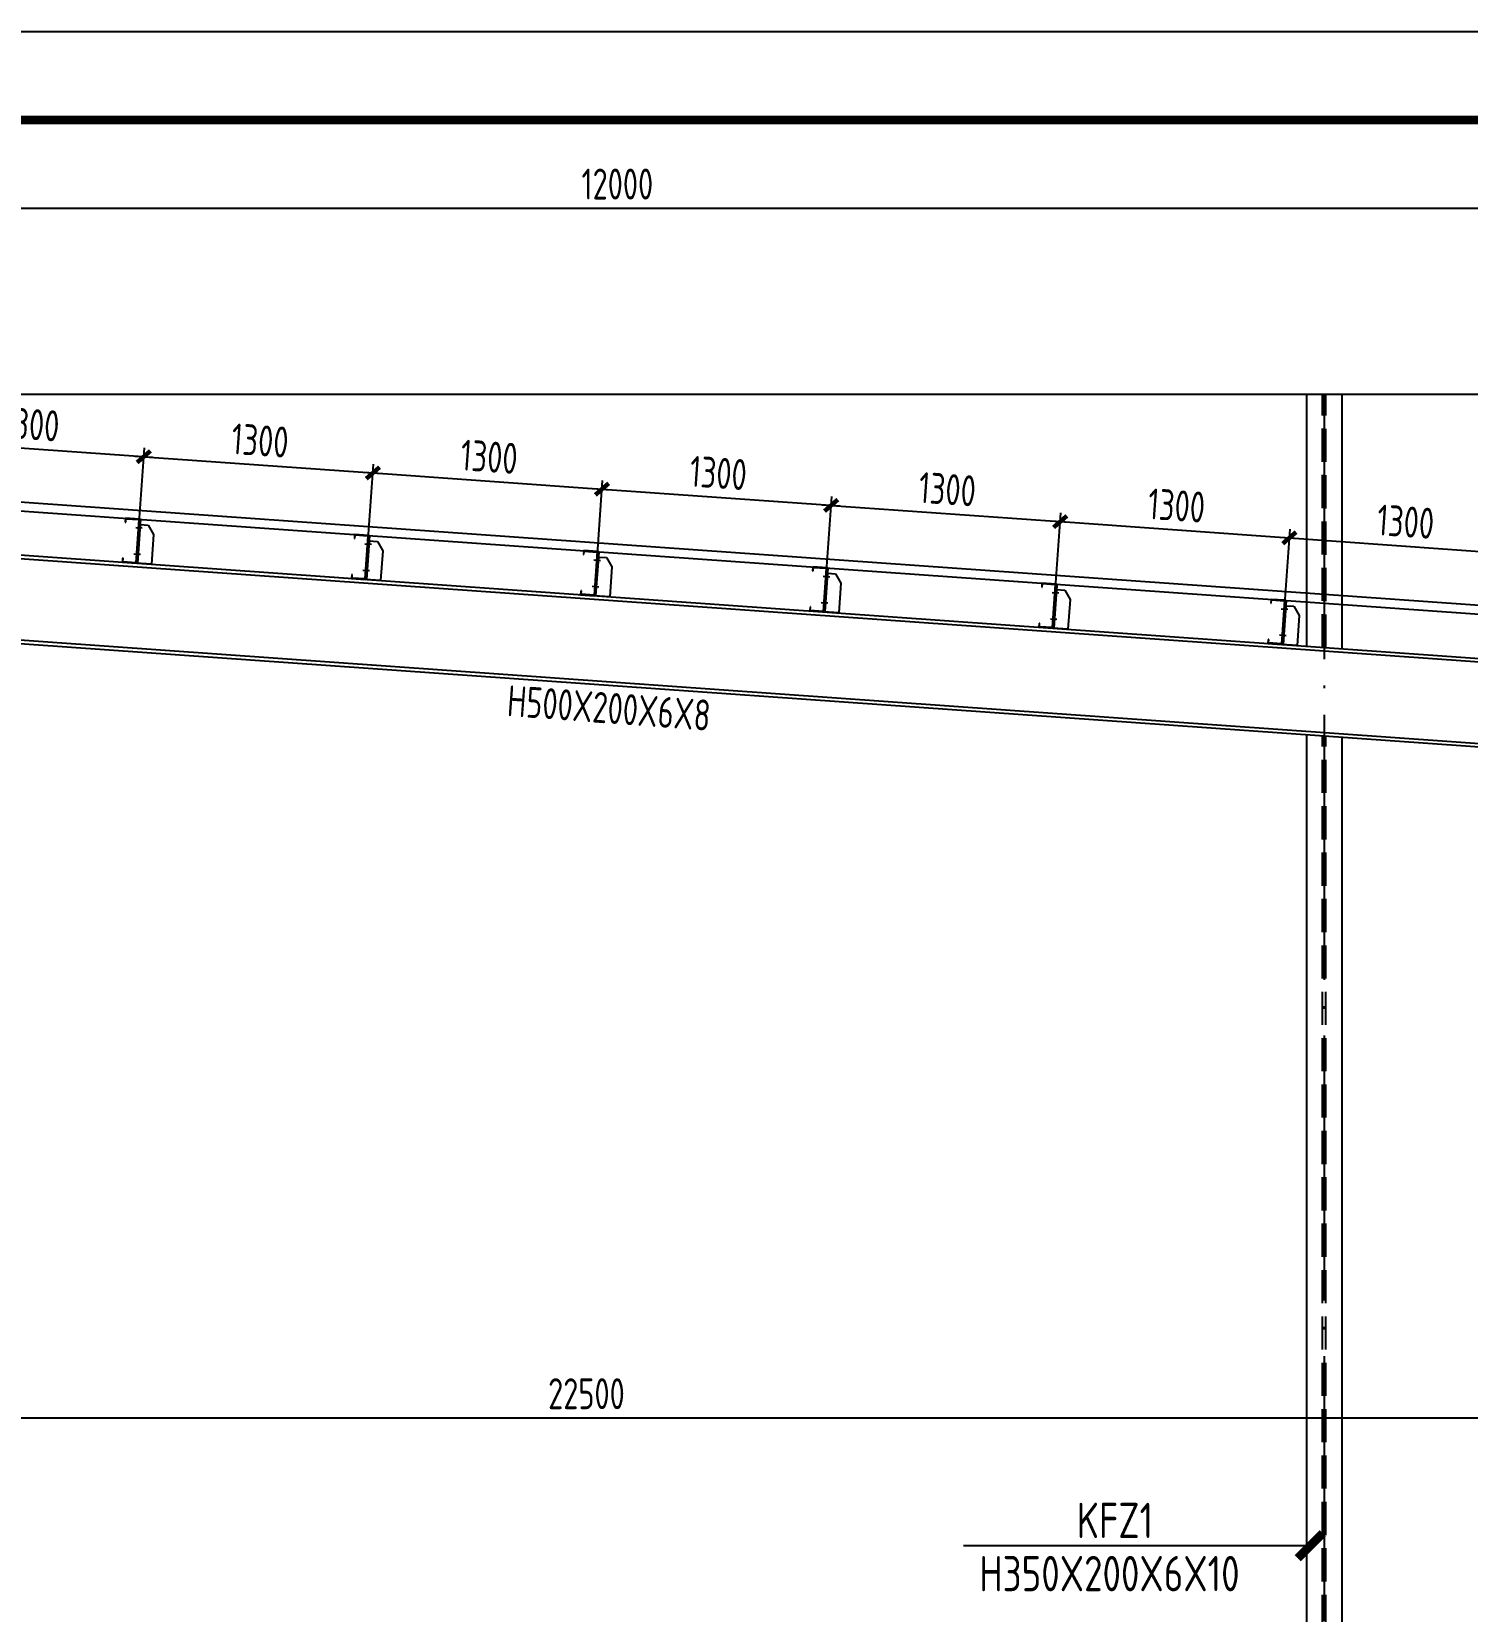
# Model space of a CAD drawing. Extents: x -2746917 to -971774, y -3334247 to -3250358.
# Drawn here: x -1141384 to -1125132, y -3292056 to -3274173 of the extents above; entities that cross this region are included whole.
import ezdxf

# ---------------------------------------------------------------- set-up
doc = ezdxf.new("R2010")
doc.units = 0
doc.header["$LTSCALE"] = 1000
doc.header["$MEASUREMENT"] = 0
doc.header["$PDMODE"] = 35
doc.linetypes.add('DASH', pattern=[0.35, 0.25, -0.1])
doc.linetypes.add('DOTE', pattern=[2.42, 2, -0.2, 0.02, -0.2])
doc.layers.get('0').update_dxf_attribs({"linetype": 'CONTINUOUS'})
doc.layers.get('Defpoints').update_dxf_attribs({"linetype": 'CONTINUOUS'})
for name, color, linetype in [('AXIS', 253, 'DOTE'), ('BEAM_CON', 4, 'CONTINUOUS'), ('COLU', 7, 'CONTINUOUS'), ('DIM', 3, 'CONTINUOUS'), ('PUB_TITLE', 4, 'CONTINUOUS'), ('TEXT', 7, 'CONTINUOUS'), ('THIN', 7, 'CONTINUOUS'), ('WALL', 5, 'CONTINUOUS'), ('檩托', 151, 'CONTINUOUS')]:
    doc.layers.add(name, color=color, linetype=linetype)
doc.layers.add('yichutu', color=7, linetype='CONTINUOUS', true_color=0xffffff, plot=False)
doc.styles.add('SJQYTEXTSTYLE', font='GBXWXT.shx', dxfattribs={"bigfont": 'GBHZFS.shx'})
doc.styles.add('TSSD_Dimension', font='tssdeng.shx', dxfattribs={"width": 0.75, "bigfont": 'Hztxt.shx'})
doc.styles.add('TSSD_Norm', font='tssdeng.shx', dxfattribs={"width": 0.75, "bigfont": 'hztxt.shx'})
doc.dimstyles.new('SJQY_30_100', dxfattribs={"dimtxt": 350, "dimasz": 100, "dimexe": 250, "dimexo": 250, "dimgap": 100, "dimtad": 1, "dimdec": 0, "dimlfac": 0.3, "dimzin": 0, "dimdsep": 46, "dimtxsty": 'SJQYTEXTSTYLE', "dimblk": 'ARCHTICK', "dimcen": 0, "dimclrd": 256, "dimclre": 256, "dimclrt": 256, "dimadec": 0, "dimazin": 0, "dimtfac": 1, "dimtdec": 0, "dimtix": 1, "dimtmove": 2, "dimatfit": 1, "dimldrblk": 'ARCHTICK', "dimfxl": 1, "dimtvp": 1, "dimtolj": 1, "dimtzin": 0, "dimlwd": -1, "dimlwe": -1, "dimarcsym": 0})
doc.dimstyles.new('TSSD_50_100', dxfattribs={"dimtxt": 350, "dimasz": 100, "dimexe": 100, "dimexo": 250, "dimgap": 100, "dimtad": 1, "dimdec": 0, "dimlfac": 0.5, "dimzin": 0, "dimdsep": 46, "dimtxsty": 'TSSD_Dimension', "dimblk": 'ARCHTICK', "dimcen": 0, "dimdle": 100, "dimclrt": 7, "dimadec": 0, "dimazin": 0, "dimtfac": 1, "dimtdec": 0, "dimtix": 1, "dimtmove": 2, "dimatfit": 3, "dimfxl": 1, "dimtolj": 1, "dimtzin": 0, "dimarcsym": 0})

# ---------------------------------------------------------------- blocks, each defined once
blk = doc.blocks.new('_ArchTick')
at = {"color": 0, "const_width": 0.5}
blk.add_lwpolyline([(-0.707, -0.707), (0.707, 0.707)], dxfattribs=at)
blk = doc.blocks.new('*D1025')
at = {"layer": 'Defpoints', "color": 0, "ltscale": 1.5}
for p in [(-1157604, -3289193), (-1112604, -3289093), (-1157604, -3289867)]:
    blk.add_point(p, dxfattribs=at)
at = {"layer": 'DIM', "color": 0, "lineweight": -2, "ltscale": 1.5}
for p, q in [((-1112604, -3289343), (-1112604, -3289967)), ((-1157604, -3289443), (-1157604, -3289967)), ((-1112504, -3289867), (-1157704, -3289867))]:
    blk.add_line(p, q, dxfattribs=at)
at = {"layer": 'DIM', "color": 0, "lineweight": -2, "ltscale": 1.5, "xscale": 100, "yscale": 100, "zscale": 100, "rotation": 180}
blk.add_blockref('_ArchTick', (-1157604, -3289867), dxfattribs=at)
at = {"layer": 'DIM', "color": 0, "lineweight": -2, "ltscale": 1.5, "xscale": 100, "yscale": 100, "zscale": 100}
blk.add_blockref('_ArchTick', (-1112604, -3289867), dxfattribs=at)
at = {"layer": 'DIM', "color": 7, "ltscale": 1.5, "insert": (-1135104, -3289592), "char_height": 350, "attachment_point": 5, "style": 'TSSD_Dimension'}
blk.add_mtext('\\A1;22500', dxfattribs=at)
blk = doc.blocks.new('*D1035')
at = {"layer": 'Defpoints', "color": 0, "ltscale": 1.5}
for p in [(-1146754, -3276174), (-1146754, -3278139), (-1122754, -3278139)]:
    blk.add_point(p, dxfattribs=at)
at = {"layer": 'DIM', "color": 0, "lineweight": -2, "ltscale": 1.5}
for p, q in [((-1122654, -3276174), (-1146854, -3276174)), ((-1146754, -3277889), (-1146754, -3276074)), ((-1122754, -3277889), (-1122754, -3276074))]:
    blk.add_line(p, q, dxfattribs=at)
at = {"layer": 'DIM', "color": 0, "lineweight": -2, "ltscale": 1.5, "xscale": 100, "yscale": 100, "zscale": 100, "rotation": 180}
blk.add_blockref('_ArchTick', (-1146754, -3276174), dxfattribs=at)
at = {"layer": 'DIM', "color": 0, "lineweight": -2, "ltscale": 1.5, "xscale": 100, "yscale": 100, "zscale": 100}
blk.add_blockref('_ArchTick', (-1122754, -3276174), dxfattribs=at)
at = {"layer": 'DIM', "color": 7, "ltscale": 1.5, "insert": (-1134754, -3275899), "char_height": 350, "attachment_point": 5, "style": 'TSSD_Dimension'}
blk.add_mtext('\\A1;12000', dxfattribs=at)
blk = doc.blocks.new('A$C491C4D06')
at = {"layer": '檩托'}
for p, q in [((-59.7, 273.2), (-66.4, 272.5)), ((-66.4, 272.5), (-63.4, 242.4)), ((-59.7, 273.2), (18.5, 281)), ((-34.8, 24.4), (-59.7, 273.2)), ((-34.8, 24.4), (-59.7, 273.2)), ((16, 278), (-56.7, 270.7)), ((-56.7, 270.7), (-32.3, 27.5)), ((17.9, 258.4), (16, 278)), ((18.5, 281), (20.7, 258.7)), ((-109.1, 237.8), (-137.6, 184.3)), ((-137.6, 184.3), (-120.7, 15.8)), ((-63.4, 242.4), (-109.1, 237.8)), ((-74.9, 220.9), (-37.7, 224.6)), ((-63.4, 242.4), (-41.5, 23.8)), ((20.7, 258.7), (17.9, 258.4)), ((-120.7, 15.8), (-34.8, 24.4)), ((-60, 72.7), (-22.9, 76.4)), ((43.4, 32.3), (-34.8, 24.4)), ((-32.3, 27.5), (40.4, 34.8)), ((38.4, 54.4), (41.2, 54.6)), ((40.4, 34.8), (38.4, 54.4)), ((41.2, 54.6), (43.4, 32.3))]:
    blk.add_line(p, q, dxfattribs=at)
at = {"layer": '檩托', "const_width": 10, "elevation": 396.5}
blk.add_lwpolyline([(-61.4, 222.2), (-51.9, 223.2)], dxfattribs=at)
at = {"layer": '檩托', "const_width": 10}
blk.add_lwpolyline([(-46.5, 74.1), (-37, 75)], dxfattribs=at)
blk = doc.blocks.new('*D1044')
at = {"layer": 'Defpoints', "color": 0, "ltscale": 1.5}
for p in [(-1140115, -3278985), (-1142794, -3280008), (-1140200, -3280192)]:
    blk.add_point(p, dxfattribs=at)
at = {"layer": 'DIM', "color": 0, "lineweight": -2, "ltscale": 1.5}
for p, q in [((-1142776, -3279758), (-1142701, -3278701)), ((-1142808, -3278794), (-1140015, -3278992)), ((-1140182, -3279942), (-1140108, -3278885))]:
    blk.add_line(p, q, dxfattribs=at)
at = {"layer": 'DIM', "color": 0, "lineweight": -2, "ltscale": 1.5, "xscale": 100, "yscale": 100, "zscale": 100}
for p, rotation in [((-1142708, -3278801), 175.9468029015624), ((-1140115, -3278985), 355.9468029015624)]:
    blk.add_blockref('_ArchTick', p, dxfattribs=dict(at, rotation=rotation))
at = {"layer": 'DIM', "color": 7, "ltscale": 1.5, "insert": (-1141392, -3278619), "char_height": 350, "attachment_point": 5, "rotation": 355.9468, "style": 'TSSD_Dimension'}
blk.add_mtext('\\A1;1300', dxfattribs=at)
blk = doc.blocks.new('*D1045')
at = {"layer": 'Defpoints', "color": 0, "ltscale": 1.5}
for p in [(-1137521, -3279169), (-1140200, -3280192), (-1137607, -3280375)]:
    blk.add_point(p, dxfattribs=at)
at = {"layer": 'DIM', "color": 0, "lineweight": -2, "ltscale": 1.5}
for p, q in [((-1140182, -3279942), (-1140108, -3278885)), ((-1140214, -3278978), (-1137421, -3279176)), ((-1137589, -3280126), (-1137514, -3279069))]:
    blk.add_line(p, q, dxfattribs=at)
at = {"layer": 'DIM', "color": 0, "lineweight": -2, "ltscale": 1.5, "xscale": 100, "yscale": 100, "zscale": 100}
for p, rotation in [((-1140115, -3278985), 175.9468029015624), ((-1137521, -3279169), 355.9468029015624)]:
    blk.add_blockref('_ArchTick', p, dxfattribs=dict(at, rotation=rotation))
at = {"layer": 'DIM', "color": 7, "ltscale": 1.5, "insert": (-1138798, -3278802), "char_height": 350, "attachment_point": 5, "rotation": 355.9468, "style": 'TSSD_Dimension'}
blk.add_mtext('\\A1;1300', dxfattribs=at)
blk = doc.blocks.new('*D1046')
at = {"layer": 'Defpoints', "color": 0, "ltscale": 1.5}
for p in [(-1134928, -3279352), (-1137607, -3280375), (-1135013, -3280559)]:
    blk.add_point(p, dxfattribs=at)
at = {"layer": 'DIM', "color": 0, "lineweight": -2, "ltscale": 1.5}
for p, q in [((-1137621, -3279162), (-1134828, -3279359)), ((-1137589, -3280126), (-1137514, -3279069)), ((-1134995, -3280310), (-1134921, -3279253))]:
    blk.add_line(p, q, dxfattribs=at)
at = {"layer": 'DIM', "color": 0, "lineweight": -2, "ltscale": 1.5, "xscale": 100, "yscale": 100, "zscale": 100}
for p, rotation in [((-1137521, -3279169), 175.9468029015624), ((-1134928, -3279352), 355.9468029015624)]:
    blk.add_blockref('_ArchTick', p, dxfattribs=dict(at, rotation=rotation))
at = {"layer": 'DIM', "color": 7, "ltscale": 1.5, "insert": (-1136205, -3278986), "char_height": 350, "attachment_point": 5, "rotation": 355.9468, "style": 'TSSD_Dimension'}
blk.add_mtext('\\A1;1300', dxfattribs=at)
blk = doc.blocks.new('*D1047')
at = {"layer": 'Defpoints', "color": 0, "ltscale": 1.5}
for p in [(-1132334, -3279536), (-1135013, -3280559), (-1132420, -3280743)]:
    blk.add_point(p, dxfattribs=at)
at = {"layer": 'DIM', "color": 0, "lineweight": -2, "ltscale": 1.5}
for p, q in [((-1135027, -3279345), (-1132234, -3279543)), ((-1134995, -3280310), (-1134921, -3279253)), ((-1132402, -3280493), (-1132327, -3279436))]:
    blk.add_line(p, q, dxfattribs=at)
at = {"layer": 'DIM', "color": 0, "lineweight": -2, "ltscale": 1.5, "xscale": 100, "yscale": 100, "zscale": 100}
for p, rotation in [((-1134928, -3279352), 175.9468029015624), ((-1132334, -3279536), 355.9468029015624)]:
    blk.add_blockref('_ArchTick', p, dxfattribs=dict(at, rotation=rotation))
at = {"layer": 'DIM', "color": 7, "ltscale": 1.5, "insert": (-1133611, -3279170), "char_height": 350, "attachment_point": 5, "rotation": 355.9468, "style": 'TSSD_Dimension'}
blk.add_mtext('\\A1;1300', dxfattribs=at)
blk = doc.blocks.new('*D1048')
at = {"layer": 'Defpoints', "color": 0, "ltscale": 1.5}
for p in [(-1129741, -3279720), (-1132420, -3280743), (-1129826, -3280927)]:
    blk.add_point(p, dxfattribs=at)
at = {"layer": 'DIM', "color": 0, "lineweight": -2, "ltscale": 1.5}
for p, q in [((-1132434, -3279529), (-1129641, -3279727)), ((-1132402, -3280493), (-1132327, -3279436)), ((-1129808, -3280677), (-1129734, -3279620))]:
    blk.add_line(p, q, dxfattribs=at)
at = {"layer": 'DIM', "color": 0, "lineweight": -2, "ltscale": 1.5, "xscale": 100, "yscale": 100, "zscale": 100}
for p, rotation in [((-1132334, -3279536), 175.9468029015624), ((-1129741, -3279720), 355.9468029015624)]:
    blk.add_blockref('_ArchTick', p, dxfattribs=dict(at, rotation=rotation))
at = {"layer": 'DIM', "color": 7, "ltscale": 1.5, "insert": (-1131018, -3279354), "char_height": 350, "attachment_point": 5, "rotation": 355.9468, "style": 'TSSD_Dimension'}
blk.add_mtext('\\A1;1300', dxfattribs=at)
blk = doc.blocks.new('*D1049')
at = {"layer": 'Defpoints', "color": 0, "ltscale": 1.5}
for p in [(-1127147, -3279904), (-1129826, -3280927), (-1127233, -3281110)]:
    blk.add_point(p, dxfattribs=at)
at = {"layer": 'DIM', "color": 0, "lineweight": -2, "ltscale": 1.5}
for p, q in [((-1129840, -3279713), (-1127047, -3279911)), ((-1129808, -3280677), (-1129734, -3279620)), ((-1127215, -3280861), (-1127140, -3279804))]:
    blk.add_line(p, q, dxfattribs=at)
at = {"layer": 'DIM', "color": 0, "lineweight": -2, "ltscale": 1.5, "xscale": 100, "yscale": 100, "zscale": 100}
for p, rotation in [((-1129741, -3279720), 175.9468029015624), ((-1127147, -3279904), 355.9468029015624)]:
    blk.add_blockref('_ArchTick', p, dxfattribs=dict(at, rotation=rotation))
at = {"layer": 'DIM', "color": 7, "ltscale": 1.5, "insert": (-1128424, -3279538), "char_height": 350, "attachment_point": 5, "rotation": 355.9468, "style": 'TSSD_Dimension'}
blk.add_mtext('\\A1;1300', dxfattribs=at)
blk = doc.blocks.new('*D1050')
at = {"layer": 'Defpoints', "color": 0, "ltscale": 1.5}
for p in [(-1124554, -3280088), (-1127233, -3281110), (-1124639, -3281294)]:
    blk.add_point(p, dxfattribs=at)
at = {"layer": 'DIM', "color": 0, "lineweight": -2, "ltscale": 1.5}
for p, q in [((-1127247, -3279897), (-1124454, -3280095)), ((-1127215, -3280861), (-1127140, -3279804)), ((-1124621, -3281045), (-1124547, -3279988))]:
    blk.add_line(p, q, dxfattribs=at)
at = {"layer": 'DIM', "color": 0, "lineweight": -2, "ltscale": 1.5, "xscale": 100, "yscale": 100, "zscale": 100}
for p, rotation in [((-1127147, -3279904), 175.9468029015624), ((-1124554, -3280088), 355.9468029015624)]:
    blk.add_blockref('_ArchTick', p, dxfattribs=dict(at, rotation=rotation))
at = {"layer": 'DIM', "color": 7, "ltscale": 1.5, "insert": (-1125831, -3279721), "char_height": 350, "attachment_point": 5, "rotation": 355.9468, "style": 'TSSD_Dimension'}
blk.add_mtext('\\A1;1300', dxfattribs=at)
blk = doc.blocks.new('yct-1189-420-118900-42000-100-2008.0')
at = {"layer": 'yichutu', "color": 7, "true_color": 0xffffff}
blk.add_lwpolyline([(0, 0), (0, 42000), (118900, 42000), (118900, 0)], close=True, dxfattribs=at)
blk = doc.blocks.new('A$C3E121A49')
at = {"layer": 'PUB_TITLE'}
blk.add_lwpolyline([(-114817, -12301), (-114817, 29699), (4083, 29699), (4083, -12301)], close=True, dxfattribs=at)
at = {"layer": 'PUB_TITLE', "const_width": 100}
blk.add_lwpolyline([(3083, -11301), (3083, 28699), (-114103, 28699), (-114103, -11301), (3083, -11301)], dxfattribs=at)

msp = doc.modelspace()

# ---------------------------------------------------------------- linework, layer by layer
at = {"layer": 'AXIS', "ltscale": 1.5}
msp.add_line((-1126753.6, -3278276.82), (-1126753.6, -3303039.78), dxfattribs=at)
at = {"layer": 'BEAM_CON', "ltscale": 1.5}
for p, q in [((-1207213.6, -3278276.82, -3.33), (-1110293.6, -3278276.82, -3.33)), ((-1158753.6, -3278876.82), (-1110753.6, -3282276.82)), ((-1158756.43, -3278916.72), (-1110756.43, -3282316.72)), ((-1146824.26, -3280724.32), (-1122824.26, -3282424.32)), ((-1146821.43, -3280684.42), (-1122821.43, -3282384.42))]:
    msp.add_line(p, q, dxfattribs=at)
at = {"layer": 'BEAM_CON', "color": 8, "ltscale": 1.5}
for p, q in [((-1158711.2, -3278278.32), (-1111658.4, -3281611.22)), ((-1158718.26, -3278378.07), (-1111658.4, -3281711.48))]:
    msp.add_line(p, q, dxfattribs=at)
at = {"layer": 'BEAM_CON', "linetype": 'DASH', "ltscale": 1.5}
for p, q in [((-1126773.6, -3281142.07), (-1126773.6, -3278276.82)), ((-1126733.6, -3281144.9), (-1126733.6, -3278276.82)), ((-1126773.6, -3302216.82), (-1126773.6, -3282144.57)), ((-1126733.6, -3302216.82), (-1126733.6, -3282147.41))]:
    msp.add_line(p, q, dxfattribs=at)
at = {"layer": 'WALL', "color": 4}
for p, q in [((-1126953.6, -3278276.82), (-1126953.6, -3281129.32)), ((-1126553.6, -3278276.82), (-1126553.6, -3281157.65)), ((-1126953.6, -3282131.82), (-1126953.6, -3302216.82)), ((-1126553.6, -3282160.16), (-1126553.6, -3302216.82))]:
    msp.add_line(p, q, dxfattribs=at)

# ---------------------------------------------------------------- block references
at = {"ltscale": 1.5}
msp.add_blockref('A$C3E121A49', (-1100160.58, -3303872.21), dxfattribs=at)
at = {"layer": 'COLU', "xscale": -2.000000000127814, "yscale": 2, "zscale": 2, "rotation": 1.672563741768309}
for p in [(-1140268.22, -3280241.92), (-1137674.71, -3280425.62), (-1135081.21, -3280609.33), (-1132487.71, -3280793.04), (-1129894.21, -3280976.74), (-1127300.71, -3281160.45)]:
    msp.add_blockref('A$C491C4D06', p, dxfattribs=at)
at = {"layer": 'yichutu'}
msp.add_blockref('yct-1189-420-118900-42000-100-2008.0', (-1214977.31, -3316173.05), dxfattribs=at)

# ---------------------------------------------------------------- texts
at = {"layer": 'TEXT', "ltscale": 1.5, "style": 'TSSD_Norm', "width": 0.75}
msp.add_text('H500X200X6X8', height=350, rotation=355.764286, dxfattribs=at).set_placement((-1136010.83, -3281920.15))
at = {"layer": 'TEXT', "color": 6, "style": 'TSSD_Norm', "width": 0.8}
msp.add_text('KFZ1', height=400, dxfattribs=at).set_placement((-1129554.51, -3291226.32))
at = {"layer": 'TEXT', "style": 'TSSD_Norm', "width": 0.8}
msp.add_text('H350X200X6X10', height=400, dxfattribs=at).set_placement((-1130656.64, -3291828.58))

# ---------------------------------------------------------------- dimensions: what is measured, and where the dimension line sits
at = {"layer": 'DIM', "ltscale": 1.5}
for base, p1, p2, angle, picture, middle in [((-1146753.6, -3276173.97), (-1122753.6, -3278138.58), (-1146753.6, -3278138.58), 180, '*D1035', (-1134753.6, -3275898.97)), ((-1140114.62, -3278984.88), (-1142793.62, -3280007.74), (-1140200.13, -3280191.51), 175.946803, '*D1044', (-1141391.93, -3278618.68)), ((-1137521.13, -3279168.65), (-1140200.13, -3280191.51), (-1137606.63, -3280375.29), 175.946803, '*D1045', (-1138798.44, -3278802.46)), ((-1134927.63, -3279352.43), (-1137606.63, -3280375.29), (-1135013.13, -3280559.06), 175.946803, '*D1046', (-1136204.94, -3278986.23)), ((-1132334.13, -3279536.2), (-1135013.13, -3280559.06), (-1132419.63, -3280742.84), 175.946803, '*D1047', (-1133611.44, -3279170)), ((-1129740.64, -3279719.98), (-1132419.63, -3280742.84), (-1129826.14, -3280926.61), 175.946803, '*D1048', (-1131017.95, -3279353.78)), ((-1127147.14, -3279903.75), (-1129826.14, -3280926.61), (-1127232.64, -3281110.39), 175.946803, '*D1049', (-1128424.45, -3279537.55)), ((-1124553.64, -3280087.53), (-1127232.64, -3281110.39), (-1124639.14, -3281294.16), 175.946803, '*D1050', (-1125830.95, -3279721.33)), ((-1157603.6, -3289866.55), (-1112603.6, -3289092.75), (-1157603.6, -3289192.75), 180, '*D1025', (-1135103.6, -3289591.55))]:
    dim = msp.add_linear_dim(base=base, p1=p1, p2=p2, angle=angle, dimstyle='TSSD_50_100', dxfattribs=at)
    dim.commit()
    dim.dimension.update_dxf_attribs({"geometry": picture, "text_midpoint": middle})

# ---------------------------------------------------------------- leaders
at = {"layer": 'THIN', "lineweight": 5}
msp.add_leader([(-1126911.12, -3291312.57), (-1130834.71, -3291312.57)], dimstyle='SJQY_30_100', override={"dimasz": 200}, dxfattribs=at)

doc.saveas('drawing.dxf')
